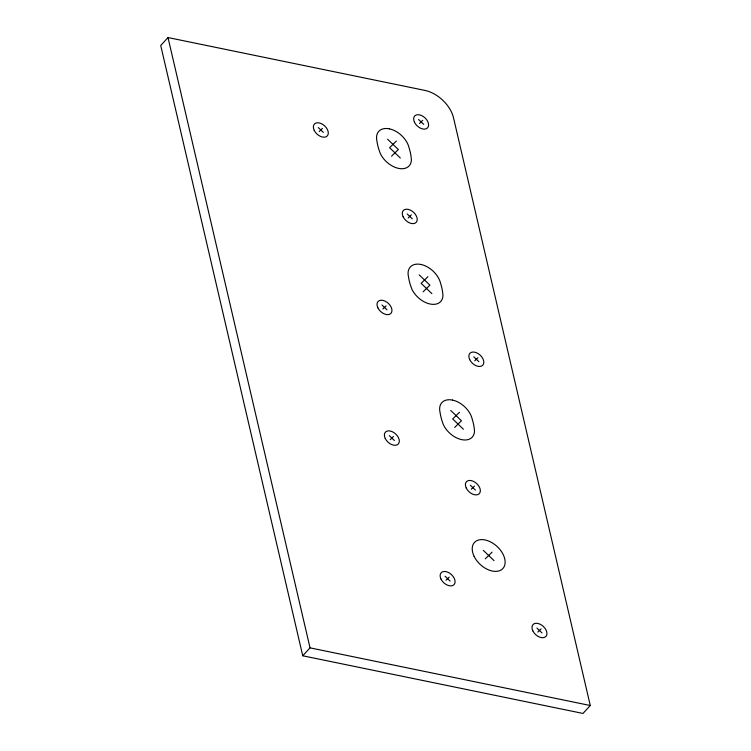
<?xml version="1.0" encoding="UTF-8"?>
<svg xmlns="http://www.w3.org/2000/svg" width="751" height="751" viewBox="0 0 751 751"><rect width="100%" height="100%" fill="white"/><g stroke="black" fill="none" stroke-linecap="round" stroke-linejoin="round"><path stroke-width="1.13" d="M168.008 37.55L160.723 45.482L302.747 655.783L582.992 713.45L590.277 705.518L453.52 117.813A28.031 17.93 42.6 0 0 424.906 90.411L168.008 37.55L310.032 647.86L302.747 655.783M319.231 131.566L322.432 128.421M396.378 141.038L389.591 147.712L400.321 157.992M419.518 123.483L422.719 120.338M391.562 156.189L398.349 149.515L387.619 139.235M408.159 217.997L411.351 214.852M382.888 309.008L386.089 305.864M427.929 276.668L421.142 283.343L431.872 293.622M423.113 291.82L429.901 285.145L419.171 274.866M390.248 439.654L393.449 436.5M474.745 360.827L477.946 357.683M459.49 412.29L452.703 418.964L463.433 429.243M454.674 427.441L461.461 420.767L450.731 410.487M471.281 489.239L474.472 486.094M446.01 580.251L449.211 577.106M485.287 558.838L492.065 552.163M537.866 632.07L541.067 628.925M310.032 647.86L590.277 705.518M418.589 119.493L423.648 124.337M318.302 127.576L323.362 132.42M407.23 213.997L412.28 218.841M473.815 356.828L478.875 361.672M381.959 305.009L387.018 309.853M470.351 485.249L475.402 490.093M389.318 435.655L394.378 440.499M483.306 550.361L494.036 560.64M536.937 628.08L541.997 632.924M445.08 576.261L450.14 581.105M452.487 400.086A19.273 12.326 42.6 0 0 440.039 412.327A59.413 38.019 42.6 0 0 443.494 424.935A19.273 12.326 42.6 0 0 461.687 439.645A19.273 12.326 42.6 0 0 474.519 431.318A59.413 38.019 42.6 0 0 472.154 418.936A19.273 12.326 42.6 0 0 452.487 400.086M420.926 264.465A19.273 12.326 42.6 0 0 408.478 276.706A59.413 38.019 42.6 0 0 411.942 289.313A19.273 12.326 42.6 0 0 430.126 304.024A19.273 12.326 42.6 0 0 442.959 295.697A59.413 38.019 42.6 0 0 440.593 283.315A19.273 12.326 42.6 0 0 420.926 264.465M389.365 128.834A19.273 12.326 42.6 0 0 376.927 141.075A59.413 38.019 42.6 0 0 380.381 153.683A19.273 12.326 42.6 0 0 398.574 168.393A19.273 12.326 42.6 0 0 411.398 160.066A59.413 38.019 42.6 0 0 409.042 147.684A19.273 12.326 42.6 0 0 389.365 128.834M466.249 488.047A8.759 5.604 42.6 0 0 479.204 493.726A8.759 5.604 42.6 0 0 473.177 481.231A8.759 5.604 42.6 0 0 466.249 488.047M414.496 122.291A8.759 5.604 42.6 0 0 427.441 127.97A8.759 5.604 42.6 0 0 421.414 115.476A8.759 5.604 42.6 0 0 414.496 122.291M377.866 307.816A8.759 5.604 42.6 0 0 390.811 313.486A8.759 5.604 42.6 0 0 384.794 301.001A8.759 5.604 42.6 0 0 377.866 307.816M440.987 579.059A8.759 5.604 42.6 0 0 453.933 584.738A8.759 5.604 42.6 0 0 447.915 572.243A8.759 5.604 42.6 0 0 440.987 579.059M314.209 130.374A8.759 5.604 42.6 0 0 327.154 136.053A8.759 5.604 42.6 0 0 321.137 123.558A8.759 5.604 42.6 0 0 314.209 130.374M403.127 216.795A8.759 5.604 42.6 0 0 416.082 222.474A8.759 5.604 42.6 0 0 410.055 209.989A8.759 5.604 42.6 0 0 403.127 216.795M469.722 359.635A8.759 5.604 42.6 0 0 482.668 365.315A8.759 5.604 42.6 0 0 476.65 352.82A8.759 5.604 42.6 0 0 469.722 359.635M532.844 630.878A8.759 5.604 42.6 0 0 545.789 636.557A8.759 5.604 42.6 0 0 539.772 624.062A8.759 5.604 42.6 0 0 532.844 630.878M385.225 438.453A8.759 5.604 42.6 0 0 398.171 444.132A8.759 5.604 42.6 0 0 392.153 431.647A8.759 5.604 42.6 0 0 385.225 438.453M474.106 556.331A19.273 12.326 42.6 0 0 502.588 568.826A19.273 12.326 42.6 0 0 489.342 541.34A19.273 12.326 42.6 0 0 474.106 556.331"/></g></svg>
